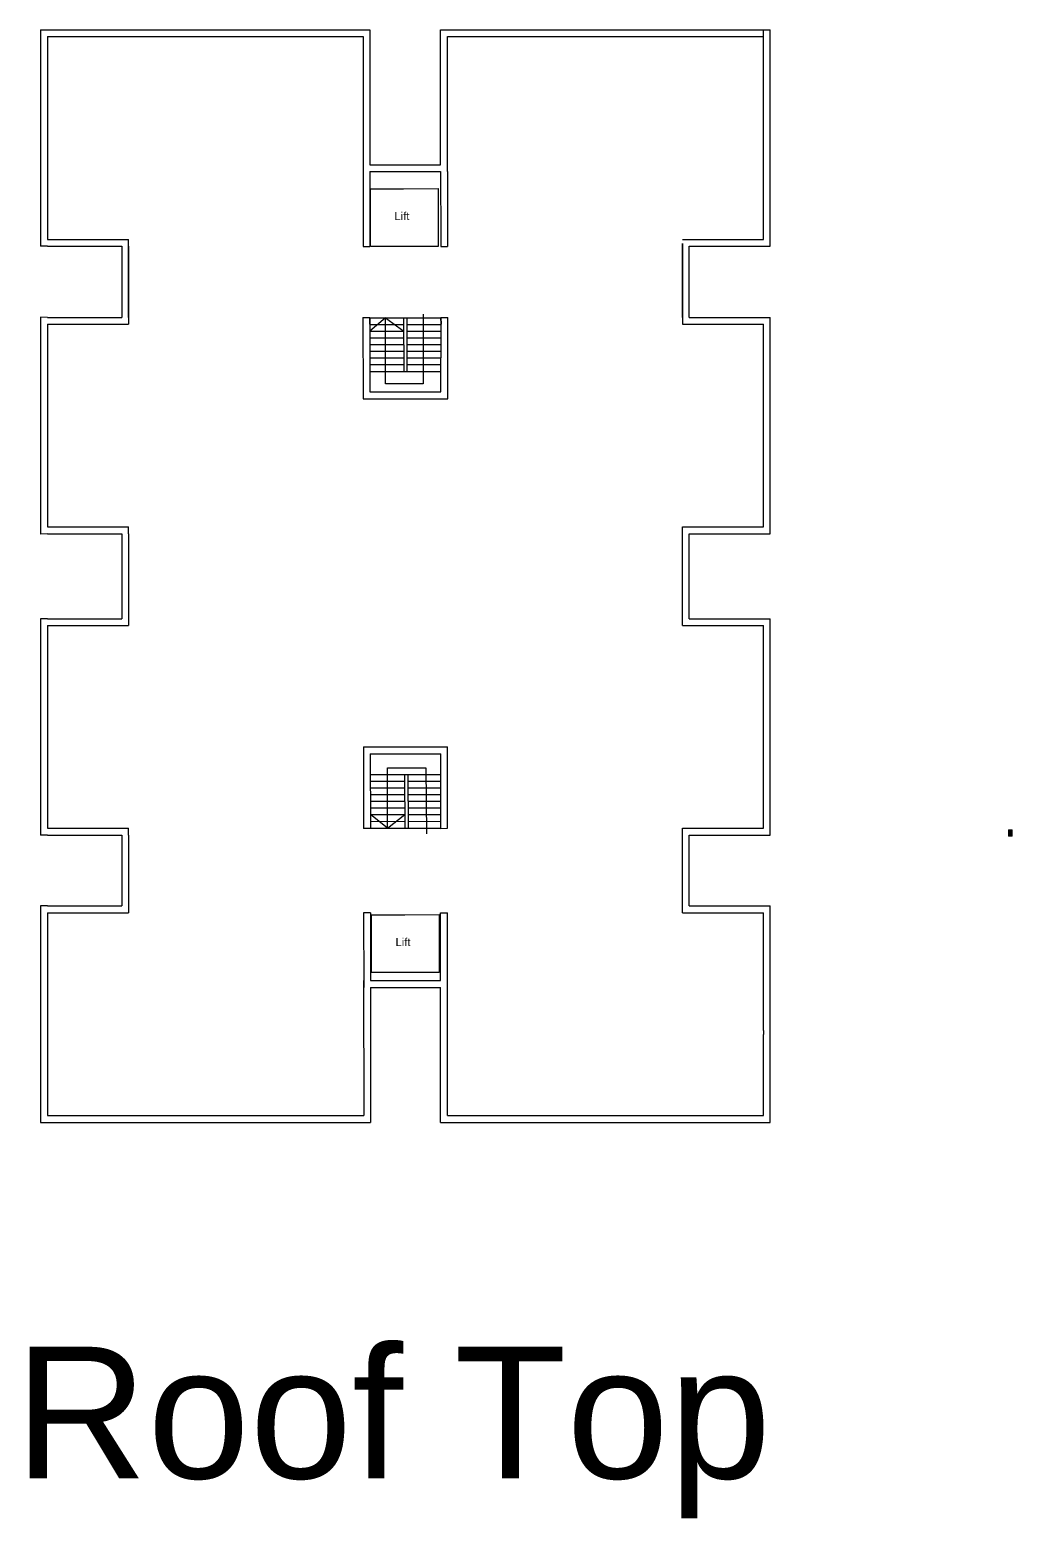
# Model space of a CAD drawing. Header units: inches. Extents: x 1014 to 9122, y 1327 to 5076.
# Drawn here: x 7276 to 8706, y 1327 to 3493 of the extents above; entities that cross this region are included whole.
import ezdxf

# ---------------------------------------------------------------- set-up
doc = ezdxf.new("R2010")
doc.units = ezdxf.units.IN
doc.header["$LTSCALE"] = 8
doc.header["$MEASUREMENT"] = 0
doc.layers.add('emmergency switch', color=10, linetype='Continuous', lineweight=18)
for name, color, linetype in [('Label', 72, 'Continuous'), ('Lift', 30, 'Continuous'), ('stairs', 240, 'Continuous'), ('Text', 1, 'Continuous')]:
    doc.layers.add(name, color=color, linetype=linetype)
doc.styles.get("Standard").update_dxf_attribs({"font": 'arial.ttf'})

# ---------------------------------------------------------------- blocks, each defined once
blk = doc.blocks.new('emergrncy switch')
h = blk.add_hatch()
h.set_pattern_fill('ANSI33', color=256)
h.paths.add_polyline_path([(9.5, 0), (0, 0), (0, -5.5), (9.5, -5.5)])
at = {"layer": 'emmergency switch'}
for p, q in [((0, 0), (9.5, 0)), ((0, -5.5), (0, 0)), ((9.5, 0), (9.5, -5.5)), ((9.5, -5.5), (0, -5.5))]:
    blk.add_line(p, q, dxfattribs=at)

msp = doc.modelspace()

# ---------------------------------------------------------------- linework, layer by layer
for p, q in [((7291.8, 3492.8), (7771.2, 3492.8)), ((7291.8, 3492.8), (7291.8, 3177.8)), ((7771.2, 3492.8), (7771.3, 3296.3)), ((7874, 3492.8), (8354, 3492.8)), ((7874, 3296.3), (7874, 3492.8)), ((8344, 3187.8), (8344, 3492.8)), ((8354, 3177.8), (8354, 3492.8)), ((7301.8, 3482.8), (7761.2, 3482.8)), ((7301.8, 3482.8), (7301.8, 3187.8)), ((7761.2, 3482.8), (7761.3, 3286.3)), ((7884, 3482.8), (8344, 3482.8)), ((7884, 3286.3), (7884, 3482.8)), ((7771.2, 3296.3), (7874, 3296.3)), ((7874, 3296.3), (7874, 3296.3)), ((7874, 3296.3), (7874, 3296.3)), ((7761.3, 3286.3), (7761.5, 3187.8)), ((7771.2, 3286.3), (7874, 3286.3)), ((7771.3, 3286.3), (7771.2, 3286.3)), ((7771.2, 3286.3), (7771.2, 3187.8)), ((7874, 3286.3), (7874, 3286.3)), ((7874, 3286.3), (7874, 3286.3)), ((7874, 3286.3), (7874.3, 3187.8)), ((7884, 3286.3), (7884.1, 3187.8)), ((7301.8, 3187.8), (7409.8, 3187.8)), ((7409.8, 3187.8), (7419.8, 3187.8)), ((7419.8, 3177.8), (7419.8, 3187.8)), ((7761.5, 3187.8), (7761.5, 3177.5)), ((7771.2, 3187.8), (7771.2, 3177.5)), ((7874.3, 3187.8), (7874.3, 3177.5)), ((7884.1, 3187.8), (7884.1, 3177.5)), ((8226, 3187.8), (8236, 3187.8)), ((8236, 3187.8), (8344, 3187.8)), ((7301.8, 3177.8), (7291.8, 3177.8)), ((7301.8, 3177.8), (7409.8, 3177.8)), ((7409.8, 3177.8), (7409.8, 3074.3)), ((7419.8, 3177.8), (7419.8, 3074.3)), ((7419.8, 3074.3), (7419.8, 3177.8)), ((7761.5, 3177.5), (7771.2, 3177.5)), ((7874.3, 3177.5), (7884.2, 3177.5)), ((7874.3, 3177.5), (7884.2, 3177.5)), ((7884.2, 3177.5), (7884.2, 3177.5)), ((8226, 3177.8), (8226, 3181.8)), ((8226, 3181.8), (8226, 3064.3)), ((8226, 3074.2), (8226, 3177.3)), ((8236, 3177.8), (8344, 3177.8)), ((8236, 3074.3), (8236, 3177.8)), ((8344, 3177.8), (8354, 3177.8)), ((7291.8, 3074.4), (7291.8, 2758.9)), ((7301.8, 3074.3), (7291.8, 3074.4)), ((7301.8, 3074.3), (7409.8, 3074.3)), ((7301.8, 3064.3), (7301.8, 2769.3)), ((7301.8, 3064.3), (7409.8, 3064.3)), ((7409.8, 3064.3), (7419.8, 3064.3)), ((7419.8, 3074.3), (7419.8, 3064.3)), ((7761.1, 3074.2), (7771.1, 3074.2)), ((7761.1, 3074.2), (7761.2, 2955.7)), ((7771.1, 3074.2), (7771.1, 3064.3)), ((7771.1, 3064.3), (7771.1, 3074.2)), ((7771.1, 3064.3), (7771.2, 2965.7)), ((7874.6, 3074.2), (7884.6, 3074.2)), ((7874.6, 3074.2), (7874.7, 3064.3)), ((7874.7, 3064.3), (7874.6, 3074.2)), ((7874.6, 2965.7), (7874.7, 3064.3)), ((7884.3, 3074.2), (7884.3, 3074.2)), ((7884.6, 2955.7), (7884.6, 3074.2)), ((8226, 3064.3), (8344, 3064.3)), ((8236, 3074.3), (8344, 3074.3)), ((8344, 3074.3), (8354, 3074.3)), ((8344, 2769.3), (8344, 3064.3)), ((8354, 2759.3), (8354, 3074.3)), ((7761.2, 2955.7), (7874.6, 2955.7)), ((7771.2, 2965.7), (7874.6, 2965.7)), ((7874.6, 2955.7), (7884.6, 2955.7)), ((7301.8, 2759.3), (7291.8, 2758.9)), ((7301.8, 2769.3), (7419.8, 2769.3)), ((7301.8, 2759.3), (7409.8, 2759.3)), ((7409.8, 2759.3), (7409.8, 2635.8)), ((7419.8, 2759.3), (7419.8, 2769.3)), ((7419.8, 2759.3), (7419.8, 2635.8)), ((8226, 2769.3), (8344, 2769.3)), ((8226, 2625.8), (8226, 2769.3)), ((8236, 2759.3), (8344, 2759.3)), ((8236, 2635.8), (8236, 2759.3)), ((8344, 2759.3), (8354, 2759.3)), ((7301.8, 2635.8), (7291.8, 2635.7)), ((7291.8, 2635.7), (7291.8, 2320.8)), ((7301.8, 2635.8), (7409.8, 2635.8)), ((7301.8, 2625.8), (7301.8, 2330.8)), ((7301.8, 2625.8), (7419.8, 2625.8)), ((7419.8, 2635.8), (7419.8, 2625.8)), ((8226, 2625.8), (8344, 2625.8)), ((8236, 2635.8), (8344, 2635.8)), ((8344, 2635.8), (8354, 2635.8)), ((8344, 2330.8), (8344, 2625.8)), ((8354, 2320.8), (8354, 2635.8)), ((7761.7, 2449.3), (7761.8, 2330.7)), ((7761.7, 2449.3), (7884.2, 2449.3)), ((7884.2, 2330.8), (7884.2, 2449.3)), ((7771.7, 2439.3), (7771.8, 2330.8)), ((7771.7, 2439.3), (7874.2, 2439.3)), ((7874.2, 2330.8), (7874.2, 2439.3)), ((7301.8, 2320.8), (7291.8, 2320.8)), ((7301.8, 2330.8), (7419.8, 2330.8)), ((7301.8, 2320.8), (7409.8, 2320.8)), ((7409.8, 2320.8), (7409.8, 2217.8)), ((7419.8, 2320.8), (7419.8, 2330.8)), ((7419.8, 2320.8), (7419.8, 2217.8)), ((7771.8, 2330.7), (7761.8, 2330.7)), ((7874.2, 2330.8), (7874.2, 2330.7)), ((7874.2, 2330.7), (7884.2, 2330.8)), ((8226, 2330.8), (8344, 2330.8)), ((8226.2, 2207.8), (8226, 2330.8)), ((8236, 2320.8), (8344, 2320.8)), ((8236, 2217.8), (8236, 2320.8)), ((8344, 2320.8), (8354, 2320.8)), ((7291.8, 2217.8), (7291.8, 1902.8)), ((7301.8, 2217.8), (7291.8, 2217.8)), ((7301.8, 2217.8), (7409.8, 2217.8)), ((7419.8, 2217.8), (7419.8, 2207.8)), ((8236, 2217.8), (8344, 2217.8)), ((8344, 2217.8), (8354, 2217.8)), ((8354, 1902.8), (8354, 2217.8)), ((7301.8, 2207.8), (7301.8, 1912.8)), ((7301.8, 2207.8), (7419.8, 2207.8)), ((7762, 2207.8), (7762.1, 2099.2)), ((7772, 2207.8), (7762, 2207.8)), ((7772, 2207.8), (7772.1, 2109.3)), ((7874, 2109.3), (7874.1, 2207.8)), ((7874.1, 2207.8), (7884.1, 2207.8)), ((7884, 2099.3), (7884.1, 2207.8)), ((8226.2, 2207.8), (8344, 2207.8)), ((8344, 2036.8), (8344, 2207.8)), ((7762, 2109.3), (7762.1, 1912.8)), ((7762.1, 2109.3), (7762, 2109.3)), ((7772.1, 2109.3), (7874, 2109.3)), ((7772.1, 2109.3), (7772.1, 2109.3)), ((7884, 1912.8), (7884, 2109.3)), ((7772, 2099.3), (7772.1, 1902.8)), ((7772.1, 2099.3), (7772, 2099.3)), ((7772.1, 2099.3), (7874, 2099.3)), ((7874, 1902.8), (7874, 2099.3)), ((8344, 2036.8), (8344, 2030.8)), ((8344, 1912.8), (8344, 2030.8)), ((7301.8, 1912.8), (7762.1, 1912.8)), ((7884, 1912.8), (8075.5, 1912.8)), ((8075.5, 1912.8), (8081.5, 1912.8)), ((8081.5, 1912.8), (8161.5, 1912.8)), ((8161.5, 1912.8), (8232, 1912.8)), ((8232, 1912.8), (8344, 1912.8)), ((7291.8, 1902.8), (7772.1, 1902.8)), ((7762.1, 1902.8), (7762.1, 1902.8)), ((7874, 1902.8), (8354, 1902.8))]:
    msp.add_line(p, q)
at = {"layer": 'Lift'}
for p, q in [((7772.1, 3177.6), (7772.1, 3261.5)), ((7772.1, 3261.5), (7820.3, 3261.5)), ((7820.3, 3261.5), (7870.6, 3261.7)), ((7870.6, 3261.7), (7870.6, 3177.3)), ((7820.3, 3177.6), (7772.1, 3177.6)), ((7870.6, 3177.3), (7820.3, 3177.6)), ((7773.6, 2121.2), (7773.6, 2205.1)), ((7773.6, 2205.1), (7821.8, 2205.1)), ((7821.8, 2205.1), (7872.1, 2205.3)), ((7872.1, 2205.3), (7872.1, 2120.9)), ((7821.8, 2121.2), (7773.6, 2121.2)), ((7872.1, 2120.9), (7821.8, 2121.2))]:
    msp.add_line(p, q, dxfattribs=at)
at = {"layer": 'stairs'}
for p, q in [((7419.7, 3126.3), (7419.8, 3126.3)), ((7848.7, 3078.8), (7848.7, 2977.8)), ((7771.2, 3073.7), (7874.6, 3073.7)), ((7794, 3073.7), (7771.2, 3054.2)), ((7771.2, 3064), (7820.6, 3064)), ((7771.2, 3054.2), (7820.6, 3054.2)), ((7793.7, 2977.8), (7794, 3073.7)), ((7794, 3073.7), (7820.6, 3054.2)), ((7820.8, 2995.7), (7820.5, 3073.7)), ((7825.5, 2995.7), (7825.3, 3073.8)), ((7825.3, 3064), (7874.6, 3064)), ((7825.3, 3054.2), (7874.6, 3054.2)), ((7771.2, 3044.5), (7820.6, 3044.5)), ((7771.2, 3034.7), (7820.6, 3034.7)), ((7825.4, 3044.5), (7874.6, 3044.5)), ((7825.4, 3034.7), (7874.6, 3034.7)), ((7771.2, 3025), (7820.7, 3025)), ((7771.2, 3015.2), (7820.7, 3015.2)), ((7825.4, 3025), (7874.6, 3025)), ((7825.4, 3015.2), (7874.6, 3015.2)), ((7771.2, 3005.5), (7820.7, 3005.5)), ((7771.2, 2995.7), (7874.6, 2995.7)), ((7825.5, 3005.5), (7874.6, 3005.5)), ((7848.7, 2977.8), (7793.7, 2977.8)), ((7820.8, 2965.7), (7820.8, 2965.7)), ((7771.7, 2409.3), (7874.2, 2409.3)), ((7796.9, 2330.8), (7796.9, 2418.6)), ((7796.9, 2418.6), (7852.8, 2418.6)), ((7822.3, 2330.6), (7822, 2409.1)), ((7827.4, 2330.7), (7827.1, 2409.2)), ((7852.8, 2418.6), (7853.7, 2322.7)), ((7771.7, 2399.5), (7822.1, 2399.4)), ((7771.7, 2389.8), (7822.1, 2389.8)), ((7827.2, 2399.5), (7874.2, 2399.5)), ((7827.2, 2389.8), (7874.2, 2389.8)), ((7771.7, 2380), (7822.1, 2379.9)), ((7771.7, 2370.3), (7822.2, 2370.3)), ((7827.2, 2380.1), (7874.2, 2380)), ((7827.3, 2370.3), (7874.2, 2370.3)), ((7771.7, 2360.5), (7822.2, 2360.4)), ((7771.7, 2350.8), (7822.2, 2350.8)), ((7771.7, 2341), (7822.3, 2340.8)), ((7796.9, 2330.8), (7771.8, 2350.8)), ((7796.9, 2330.8), (7822.2, 2350.8)), ((7827.3, 2360.6), (7874.2, 2360.5)), ((7827.3, 2350.8), (7874.2, 2350.8)), ((7827.4, 2340.9), (7874.2, 2341)), ((7771.8, 2330.8), (7874.2, 2330.8))]:
    msp.add_line(p, q, dxfattribs=at)

# ---------------------------------------------------------------- block references
at = {"layer": 'emmergency switch', "rotation": 90}
msp.add_blockref('emergrncy switch', (8700.8, 2319.2), dxfattribs=at)

# ---------------------------------------------------------------- texts
at = {"layer": 'Label', "char_height": 11.64, "attachment_point": 1}
for insert in [(7807, 3227.5), (7808.5, 2171.1)]:
    msp.add_mtext_dynamic_manual_height_columns('Lift ', width=1882.539, gutter_width=58.2, heights=[0], dxfattribs=dict(at, insert=insert))
at = {"layer": 'Text'}
msp.add_text('Roof Top', height=191.68, dxfattribs=at).set_placement((7254, 1384.8))

doc.saveas('drawing.dxf')
